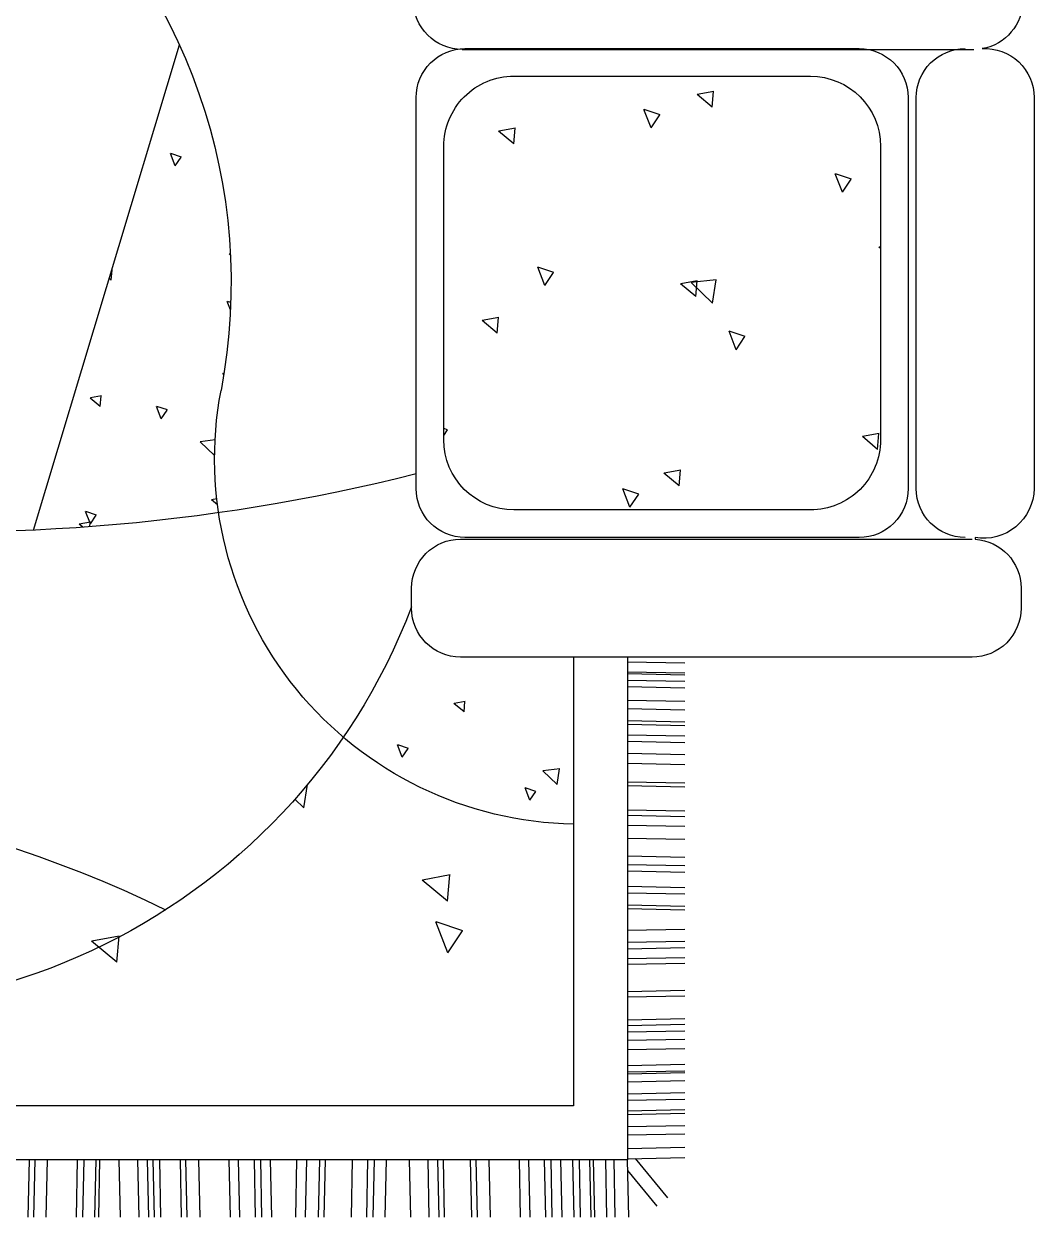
# Model space of a CAD drawing. Extents: x 70918 to 141299, y 54626 to 82696.
# Drawn here: x 74790 to 75741, y 72104 to 73227 of the extents above; entities that cross this region are included whole.
import ezdxf

# ---------------------------------------------------------------- set-up
doc = ezdxf.new("R2010")
doc.units = 0
doc.header["$LTSCALE"] = 1000
doc.header["$MEASUREMENT"] = 0
doc.layers.add('洁具', color=8, linetype='Continuous')

# ---------------------------------------------------------------- blocks, each defined once
blk = doc.blocks.new('$plan$00002627')
at = {"layer": '洁具', "color": 252}
for p, q in [((2454.5, -1394.7), (2454.5, 1402.2)), ((2599.9, -681.3), (2525.2, -682.8)), ((1701.4, -688), (1066.9, -879)), ((2599.9, -688.6), (2525.2, -690.1)), ((2599.9, -704.7), (2525.2, -706.2)), ((2599.9, -744.2), (2525.2, -745.8)), ((2599.9, -752.7), (2525.2, -754.3)), ((2599.9, -768.5), (2525.2, -770.1)), ((2599.9, -773.4), (2525.2, -775)), ((2599.9, -801.8), (2525.2, -800.2)), ((2599.9, -826.1), (2525.2, -824.5)), ((2599.9, -838.9), (2525.2, -837.4)), ((2599.9, -846.2), (2525.2, -844.7)), ((2599.9, -854.7), (2525.2, -853.2)), ((2599.9, -881.8), (2525.2, -880.2)), ((2599.9, -889.1), (2525.2, -887.5)), ((2599.9, -906.1), (2525.2, -904.5)), ((2599.9, -945.7), (2525.2, -944.1)), ((2599.9, -957.9), (2525.2, -956.3)), ((2599.9, -978.5), (2525.2, -977)), ((2599.9, -987), (2525.2, -985.5)), ((2599.9, -999.9), (2525.2, -998.3)), ((2599.9, -1031.2), (2525.2, -1032.8)), ((2599.9, -1044), (2525.2, -1045.6)), ((2599.9, -1061), (2525.2, -1062.6)), ((2599.9, -1068.3), (2525.2, -1069.9)), ((2599.9, -1103.9), (2525.2, -1105.5)), ((2599.9, -1124), (2525.2, -1125.6)), ((2599.9, -1132.5), (2525.2, -1134.1)), ((2599.9, -1148.3), (2525.2, -1149.9)), ((1803.6, -1182.7), (1777.3, -1182.7)), ((2599.9, -1181.6), (2525.2, -1180)), ((1647.2, -1188.7), (1135.8, -1188.7)), ((2599.9, -1205.9), (2525.2, -1204.3)), ((1583.3, -1224.8), (1199.7, -1224.8)), ((2599.9, -1218.7), (2525.2, -1217.2)), ((2599.9, -1226), (2525.2, -1224.4)), ((1713.4, -1246.7), (1713.4, -1916.1)), ((1867.5, -1916.1), (1867.5, -1246.7)), ((1071.9, -1252.6), (1071.9, -1768.5)), ((1072.8, -1249), (1072.8, -1918.5)), ((1711.2, -1768.5), (1711.2, -1252.6)), ((2599.9, -1261.6), (2525.2, -1260)), ((2599.9, -1268.9), (2525.2, -1267.3)), ((2599.9, -1285.9), (2525.2, -1284.3)), ((1108, -1316.6), (1108, -1704.5)), ((1675.1, -1704.5), (1675.1, -1316.6)), ((2599.9, -1325.4), (2525.2, -1323.9)), ((2599.9, -1337.7), (2525.2, -1336.1)), ((2599.9, -1358.3), (2525.2, -1356.7)), ((2599.9, -1366.8), (2525.2, -1365.2)), ((2599.9, -1379.6), (2525.2, -1378.1)), ((1867.5, -1394.7), (2454.5, -1394.7)), ((2599.9, -1395.4), (2525.2, -1393.9)), ((2599.9, -1403.9), (2525.2, -1402.4)), ((2599.9, -1417.6), (2525.2, -1416.1)), ((2599.9, -1422.5), (2525.2, -1420.9)), ((2599.9, -1438.3), (2525.2, -1436.7)), ((2599.9, -1449.2), (2525.2, -1447.7)), ((1873.7, -1465.4), (1875.2, -1540.1)), ((1886.7, -1465.4), (1888.3, -1540.1)), ((1889.1, -1465.4), (1890.7, -1540.1)), ((1897.6, -1465.4), (1899.2, -1540.1)), ((1906.1, -1465.4), (1907.7, -1540.1)), ((1923.8, -1465.4), (1925.4, -1540.1)), ((1934.8, -1465.4), (1936.3, -1540.1)), ((1950.6, -1465.4), (1952.1, -1540.1)), ((1955.4, -1465.4), (1957, -1540.1)), ((1969.1, -1465.4), (1970.7, -1540.1)), ((1977.6, -1465.4), (1979.2, -1540.1)), ((1993.4, -1465.4), (1995, -1540.1)), ((2006.3, -1465.4), (2007.8, -1540.1)), ((2030.6, -1465.4), (2032.1, -1540.1)), ((2035.4, -1465.4), (2037, -1540.1)), ((2067.1, -1465.4), (2068.6, -1540.1)), ((2074.4, -1465.4), (2075.9, -1540.1)), ((2087.2, -1465.4), (2088.8, -1540.1)), ((2104.2, -1465.4), (2105.8, -1540.1)), ((2127.6, -1465.4), (2129.2, -1540.1)), ((2138.6, -1465.4), (2140.1, -1540.1)), ((2147.1, -1465.4), (2148.6, -1540.1)), ((2167.2, -1465.4), (2168.8, -1540.1)), ((2175.7, -1465.4), (2177.3, -1540.1)), ((2191.5, -1465.4), (2193.1, -1540.1)), ((2196.3, -1465.4), (2197.9, -1540.1)), ((2224.8, -1465.4), (2223.2, -1540.1)), ((2240.5, -1465.4), (2239, -1540.1)), ((2249.1, -1465.4), (2247.5, -1540.1)), ((2261.9, -1465.4), (2260.3, -1540.1)), ((2269.2, -1465.4), (2267.6, -1540.1)), ((2304.7, -1465.4), (2303.2, -1540.1)), ((2312, -1465.4), (2310.5, -1540.1)), ((2341.9, -1465.4), (2340.3, -1540.1)), ((2349.2, -1465.4), (2347.6, -1540.1)), ((2357.7, -1465.4), (2356.1, -1540.1)), ((2368.6, -1465.4), (2367, -1540.1)), ((2380.8, -1465.4), (2379.3, -1540.1)), ((2401.5, -1465.4), (2399.9, -1540.1)), ((2410, -1465.4), (2408.4, -1540.1)), ((2412.4, -1465.4), (2410.8, -1540.1)), ((2422.8, -1465.4), (2421.2, -1540.1)), ((2438.6, -1465.4), (2437, -1540.1)), ((2447.1, -1465.4), (2445.6, -1540.1)), ((2460.8, -1465.4), (2459.2, -1540.1)), ((2465.7, -1465.4), (2464.1, -1540.1)), ((2481.5, -1465.4), (2479.9, -1540.1)), ((2492.4, -1465.4), (2490.8, -1540.1)), ((2510.1, -1465.4), (2508.5, -1540.1)), ((2523.6, -1465.4), (2522, -1540.1)), ((2599.9, -1466.9), (2525.2, -1465.4)), ((2585.5, -1503.9), (2538.9, -1465.6)), ((2574.5, -1517.8), (2523.4, -1475.8)), ((1199.7, -1796.3), (1583.3, -1796.3)), ((1135.8, -1832.4), (1647.2, -1832.4)), ((1647.2, -1843), (1135.8, -1843))]:
    blk.add_line(p, q, dxfattribs=at)
at = {"layer": '洁具', "color": 252, "ltscale": 0.2}
for p, q in [((1691.1, -762.5), (1693.8, -748)), ((1697.7, -752.4), (1693.8, -747.7)), ((1526.1, -776.9), (1528.7, -762.5)), ((1539.9, -775.4), (1528.8, -762.2)), ((1681.8, -770.5), (1677.1, -756.6)), ((1693.3, -762.5), (1677.2, -756.3)), ((1693.3, -762.5), (1681.8, -770.2)), ((1697, -761.7), (1691.2, -762.2)), ((2232.3, -800.3), (2238.9, -764.2)), ((2266.7, -797), (2239, -763.9)), ((1539.9, -775.4), (1526.1, -776.6)), ((1374.8, -789.8), (1361, -791.1)), ((1361, -791.3), (1361.2, -790.4)), ((1374.8, -789.8), (1372.4, -787)), ((2266.7, -797), (2232.3, -800)), ((1555.9, -855.2), (1539.8, -849)), ((1544.4, -863.2), (1539.8, -849.3)), ((1555.9, -855.2), (1544.5, -862.9)), ((1213.7, -881.6), (1209, -867.7)), ((1225.2, -873.6), (1209.1, -867.4)), ((1225.2, -873.6), (1213.7, -881.3)), ((1583.6, -925.6), (1585.9, -906.2)), ((1603.8, -924.7), (1585.9, -906)), ((1496.5, -937.3), (1496.8, -935.6)), ((1498.3, -937), (1496.8, -935.3)), ((1603.8, -924.7), (1601.4, -925)), ((1660.6, -927.9), (1661.9, -921.1)), ((1668.6, -928.9), (1661.9, -920.9)), ((1340.1, -945.6), (1340.3, -944.3)), ((1341.8, -945.7), (1340.3, -944.1)), ((1413.3, -945.8), (1402.4, -941.6)), ((1403.8, -946.2), (1402.4, -941.9)), ((2064.5, -1041.7), (2034.1, -1046.4)), ((2064.5, -1041.7), (2053.2, -1030)), ((1998.6, -1170.5), (1982.5, -1164.3)), ((1987.2, -1178.5), (1982.5, -1164.6)), ((1998.6, -1170.5), (1987.2, -1178.2)), ((2152.5, -1233), (2159.1, -1197)), ((2186.9, -1229.7), (2159.1, -1196.7)), ((2254.2, -1230.1), (2213.9, -1214.6)), ((2225.5, -1249.6), (2213.9, -1214.9)), ((1570.5, -1229.9), (1568.8, -1224.8)), ((1577.6, -1224.8), (1570.5, -1229.6)), ((2186.9, -1229.7), (2152.5, -1232.8)), ((2254.2, -1230.1), (2225.5, -1249.4)), ((1925.5, -1252.9), (1928.1, -1238.5)), ((1939.3, -1251.4), (1928.2, -1238.2)), ((1939.3, -1251.4), (1925.5, -1252.6)), ((1423.4, -1296.8), (1427.4, -1275.2)), ((1444.1, -1294.7), (1427.4, -1274.9)), ((1444.1, -1294.7), (1423.4, -1296.5)), ((1175.8, -1318.5), (1179.8, -1296.9)), ((1196.5, -1316.4), (1179.8, -1296.6)), ((1196.5, -1316.4), (1175.8, -1318.2)), ((2054.6, -1337.4), (2038.5, -1331.2)), ((2043.2, -1345.4), (2038.5, -1331.5)), ((2054.6, -1337.4), (2043.2, -1345.1)), ((1381.7, -1357), (1357.5, -1347.7)), ((1364.5, -1368.9), (1357.5, -1348)), ((1381.7, -1357), (1364.5, -1368.6)), ((2013.5, -1376.5), (2016.1, -1354.6)), ((2034, -1373), (2016.1, -1354.4)), ((2034, -1373), (2013.6, -1376.2)), ((1671.7, -1468.3), (1647.5, -1459)), ((1654.5, -1480.2), (1647.5, -1459.3)), ((1671.7, -1468.3), (1654.5, -1479.9)), ((1175.6, -1496), (1151.4, -1486.7)), ((1158.4, -1507.8), (1151.4, -1487)), ((1175.6, -1496), (1158.4, -1507.5)), ((1623.1, -1534.8), (1627.1, -1513.2)), ((1643.8, -1532.7), (1627.1, -1512.9)), ((1375.5, -1556.5), (1379.5, -1534.9)), ((1396.2, -1554.4), (1379.5, -1534.6)), ((1643.8, -1532.7), (1623.1, -1534.5)), ((1127.9, -1578.2), (1131.9, -1556.5)), ((1148.6, -1576.1), (1131.9, -1556.2)), ((1374, -1581.4), (1377.8, -1548.6)), ((1396.2, -1554.4), (1375.5, -1556.2)), ((1404.7, -1576.4), (1377.9, -1548.4)), ((1148.6, -1576.1), (1127.9, -1577.9)), ((1404.7, -1576.4), (1374, -1581.1)), ((1448.4, -1619.2), (1441.4, -1598.3)), ((1465.6, -1607.3), (1441.5, -1598)), ((1465.6, -1607.3), (1448.5, -1618.9)), ((1259.6, -1746.3), (1235.4, -1737)), ((1242.4, -1758.2), (1235.4, -1737.3)), ((1259.6, -1746.3), (1242.4, -1757.9)), ((1575.2, -1794.5), (1579.2, -1772.8)), ((1595.9, -1792.4), (1579.2, -1772.6)), ((1331.3, -1796.3), (1331.6, -1794.5)), ((1333.4, -1796.3), (1331.6, -1794.2)), ((1595.9, -1792.4), (1575.2, -1794.2))]:
    blk.add_line(p, q, dxfattribs=at)
at = {"layer": '洁具', "color": 252}
blk.add_lwpolyline([(1008.9, -1982.4, 0.365405), (1071.9, -1929.3, 0.431181), (1135.8, -1997.1), (1647.2, -1997.1, 0.463193), (1711.2, -1920.1), (1713.5, -1919.9, 0.396923), (1777.3, -1980.1), (1803.6, -1980.1, 0.414214), (1867.5, -1916.1), (1867.5, -1465.4), (2525.2, -1465.4), (2525.2, 1472.9)], format="xyb", dxfattribs=at)
for centre, radius, start, end in [((3603.1, -174.8), 1563.7, 137.2695, 206.0256), ((1508.9, -417.4), 819.5, 290.9439, 19.0478), ((-804, -575.7), 2508, 345.8513, 5.2539), ((1378.5, -194.7), 751.9, 220.7041, 280.7532), ((1608, -1403.1), 478.1, 1.0103, 100.7532), ((1008.9, -1249), 63.9, 0, 90), ((1777.3, -1246.7), 63.9, 90, 180), ((1803.6, -1246.7), 63.9, 0, 90), ((1135.8, -1252.6), 63.9, 90, 180), ((1647.2, -1252.6), 63.9, 0, 90), ((1199.7, -1316.6), 91.8, 90, 180), ((1583.3, -1316.6), 91.8, 0, 90), ((1199.7, -1704.5), 91.8, 180, 270), ((1583.3, -1704.5), 91.8, 270, 0), ((1135.8, -1768.5), 63.9, 180, 270), ((1647.2, -1768.5), 63.9, 270, 0), ((1135.8, -1906.9), 63.9, 90, 180), ((1647.2, -1906.9), 63.9, 0, 90)]:
    blk.add_arc(centre, radius, start, end, dxfattribs=at)

msp = doc.modelspace()

# ---------------------------------------------------------------- block references
at = {"layer": '洁具', "xscale": -0.7200000000000002, "yscale": 0.7200000000000001, "zscale": 0.7200000000000001, "rotation": 90.00000000014373}
msp.add_blockref('$plan$00002627', (74303.2, 73975.5), dxfattribs=at)

doc.saveas('drawing.dxf')
